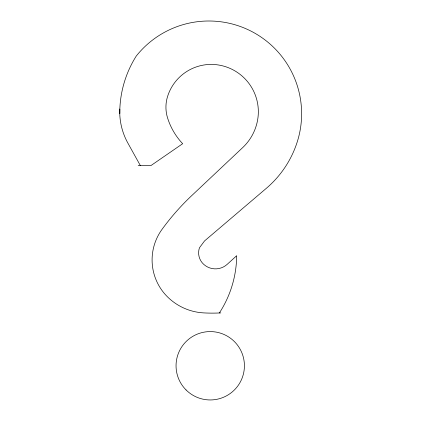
<?xml version="1.0" encoding="UTF-8"?>
<svg xmlns="http://www.w3.org/2000/svg" width="421" height="421" viewBox="0 0 421 421"><rect width="100%" height="100%" fill="white"/><g stroke="black" fill="none" stroke-linecap="round" stroke-linejoin="round"><path stroke-width="0.63" d="M138.188 165.527L151.007 165.527L182.672 143.703A66.418 66.418 0 0 1 167.558 117.891A35.848 35.848 0 0 1 167.558 96.53A45.747 45.747 0 0 1 218.378 64.971A47.362 47.362 0 0 1 257.41 121.101A49.936 49.936 0 0 1 242.996 147.308L193.244 194.197A242.559 242.559 0 0 0 162.043 229.345A51.983 51.983 0 0 0 168.09 297.442A55.814 55.814 0 0 0 203.701 312.898A157.401 157.401 0 0 0 219.367 312.971L220.788 312.898M140.325 165.527L127.889 143.114A65.081 65.081 0 0 1 119.806 114.938L119.764 109.023L119.764 113.565A106.818 106.818 0 0 1 136.251 56.061A92.746 92.746 0 0 1 297 142.656A101.466 101.466 0 0 1 266.367 188.292L204.559 240.923L199.454 247.78A15.54 15.54 0 0 0 203.701 264.335A17.477 17.477 0 0 0 227.198 264.335L236.686 255.715A106.818 106.818 0 0 1 219.367 312.971M186.066 389.941A34.18 34.18 0 0 0 243.254 374.616A34.18 34.18 0 0 0 201.385 332.748A34.18 34.18 0 0 0 186.066 389.941"/></g></svg>
